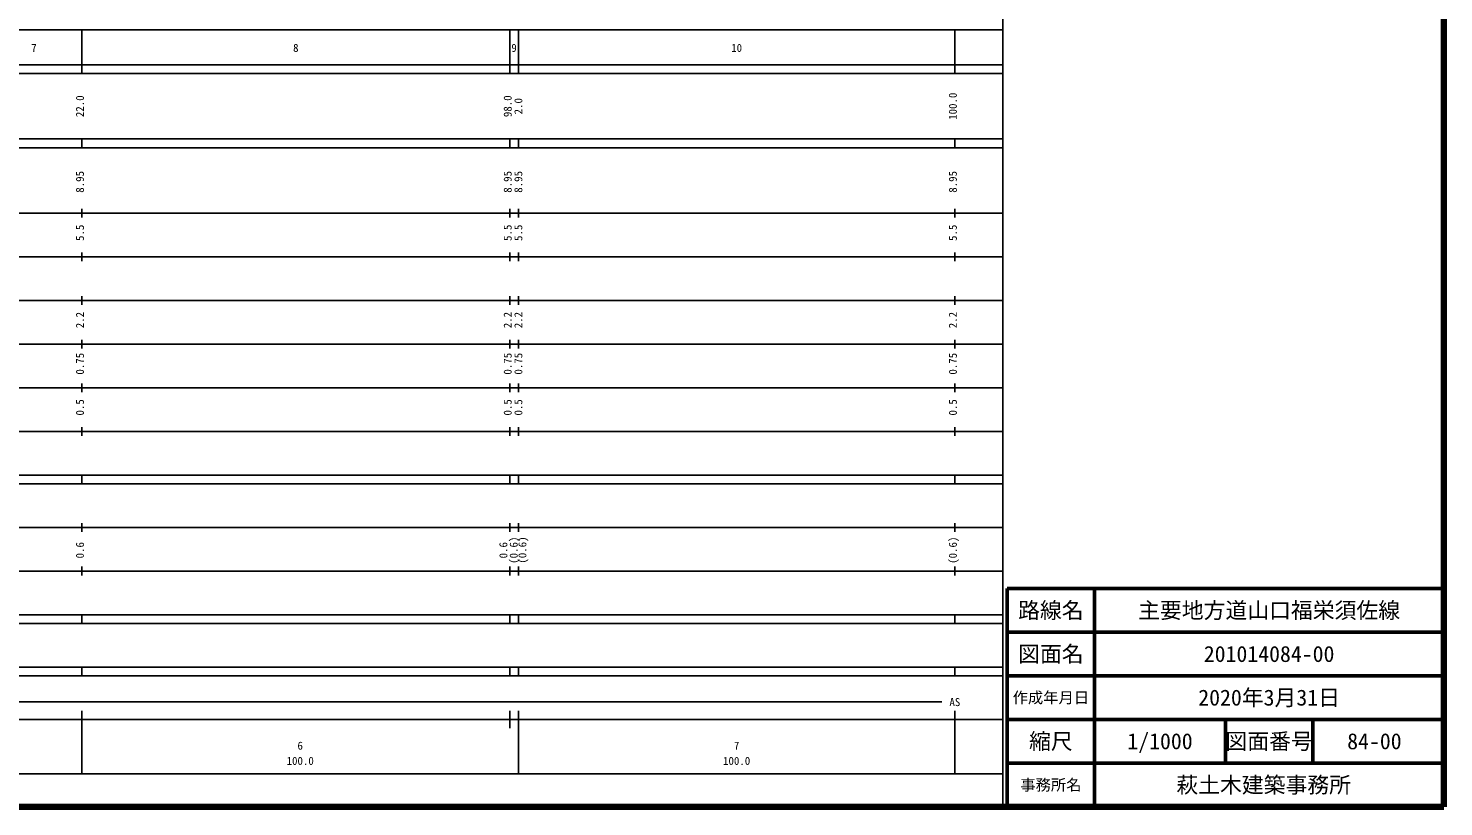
# Model space of a CAD drawing. Units: millimetres on the paper, enlarged 1000 times. Extents: x 40000 to 680000, y 20000 to 380000.
# Drawn here: x 355707 to 680000, y 20000 to 198357 of the extents above; entities that cross this region are included whole.
import ezdxf
from ezdxf.enums import TextEntityAlignment as Align

# ---------------------------------------------------------------- set-up
doc = ezdxf.new("R2010")
doc.units = ezdxf.units.MM
doc.header["$LTSCALE"] = 1000
for name, color, linetype, lineweight in [('M-TTL', 7, 'Continuous', 13), ('M-TTL-BAND', 7, 'Continuous', 25), ('M-TTL-FRAM', 7, 'Continuous', 13), ('M-TTL-LINE', 7, 'Continuous', 50), ('M-TTL-TXT', 7, 'Continuous', 13)]:
    doc.layers.add(name, color=color, linetype=linetype, lineweight=lineweight)
doc.styles.add('ＭＳ ゴシック', font='')
doc.styles.get('ＭＳ ゴシック').set_extended_font_data('MS Gothic')

msp = doc.modelspace()

# ---------------------------------------------------------------- linework, layer by layer
at = {"layer": 'M-TTL', "color": 2, "lineweight": 140}
for p, q in [((680000, 20000), (680000, 380000)), ((40000, 20000), (680000, 20000))]:
    msp.add_line(p, q, dxfattribs=at)
at = {"layer": 'M-TTL-BAND'}
for p, q in [((579000, 20000), (579000, 370000)), ((68000, 198000), (579000, 198000)), ((368000, 188000), (368000, 198000)), ((466000, 188000), (466000, 198000)), ((468000, 188000), (468000, 198000)), ((568000, 188000), (568000, 198000)), ((40000, 190000), (579000, 190000)), ((40000, 188000), (579000, 188000)), ((40000, 173000), (579000, 173000)), ((368000, 171000), (368000, 173000)), ((466000, 171000), (466000, 173000)), ((468000, 171000), (468000, 173000)), ((568000, 171000), (568000, 173000)), ((40000, 171000), (579000, 171000)), ((40000, 156000), (579000, 156000)), ((368000, 155000), (368000, 157000)), ((466000, 155000), (466000, 157000)), ((468000, 155000), (468000, 157000)), ((568000, 155000), (568000, 157000)), ((46000, 146000), (579000, 146000)), ((368000, 145000), (368000, 147000)), ((466000, 145000), (466000, 147000)), ((468000, 145000), (468000, 147000)), ((568000, 145000), (568000, 147000)), ((368000, 135000), (368000, 137000)), ((466000, 135000), (466000, 137000)), ((468000, 135000), (468000, 137000)), ((568000, 135000), (568000, 137000)), ((52000, 136000), (579000, 136000)), ((368000, 125000), (368000, 127000)), ((466000, 125000), (466000, 127000)), ((468000, 125000), (468000, 127000)), ((568000, 125000), (568000, 127000)), ((46000, 126000), (579000, 126000)), ((368000, 115000), (368000, 117000)), ((466000, 115000), (466000, 117000)), ((468000, 115000), (468000, 117000)), ((568000, 115000), (568000, 117000)), ((52000, 116000), (579000, 116000)), ((46000, 106000), (579000, 106000)), ((368000, 105000), (368000, 107000)), ((466000, 105000), (466000, 107000)), ((468000, 105000), (468000, 107000)), ((568000, 105000), (568000, 107000)), ((40000, 96000), (579000, 96000)), ((368000, 94000), (368000, 96000)), ((466000, 94000), (466000, 96000)), ((468000, 94000), (468000, 96000)), ((568000, 94000), (568000, 96000)), ((40000, 94000), (579000, 94000)), ((368000, 83000), (368000, 85000)), ((466000, 83000), (466000, 85000)), ((468000, 83000), (468000, 85000)), ((568000, 83000), (568000, 85000)), ((49000, 84000), (579000, 84000)), ((368000, 73000), (368000, 75000)), ((466000, 73000), (466000, 75000)), ((468000, 73000), (468000, 75000)), ((568000, 73000), (568000, 75000)), ((40000, 74000), (579000, 74000)), ((40000, 64000), (579000, 64000)), ((40000, 62000), (579000, 62000)), ((368000, 62000), (368000, 64000)), ((466000, 62000), (466000, 64000)), ((468000, 62000), (468000, 64000)), ((568000, 62000), (568000, 64000)), ((40000, 52000), (579000, 52000)), ((368000, 50000), (368000, 52000)), ((466000, 50000), (466000, 52000)), ((468000, 50000), (468000, 52000)), ((568000, 50000), (568000, 52000)), ((40000, 50000), (579000, 50000)), ((71000, 44000), (565000, 44000)), ((40000, 40000), (579000, 40000)), ((368000, 27500), (368000, 42000)), ((466000, 38000), (466000, 42000)), ((468000, 27500), (468000, 42000)), ((568000, 27500), (568000, 42000)), ((68000, 27500), (579000, 27500))]:
    msp.add_line(p, q, dxfattribs=at)
at = {"layer": 'M-TTL-FRAM', "color": 2, "lineweight": 50}
for p, q in [((680000, 70000), (580000, 70000)), ((580000, 70000), (580000, 20000))]:
    msp.add_line(p, q, dxfattribs=at)
at = {"layer": 'M-TTL-LINE'}
for p, q in [((600000, 70000), (600000, 20000)), ((680000, 60000), (580000, 60000)), ((680000, 50000), (580000, 50000)), ((680000, 40000), (580000, 40000)), ((630000, 40000), (630000, 30000)), ((650000, 40000), (650000, 30000)), ((680000, 30000), (580000, 30000))]:
    msp.add_line(p, q, dxfattribs=at)

# ---------------------------------------------------------------- texts
at = {"layer": 'M-TTL-BAND', "style": 'ＭＳ ゴシック'}
for s, p in [('7', (357000, 192405)), ('8', (417000, 192405)), ('9', (467000, 192405)), ('10', (518000, 192405)), ('AS', (568000, 42500)), ('6', (418000, 32523)), ('7', (518000, 32523)), ('100.0', (418000, 29033)), ('100.0', (518000, 29033))]:
    msp.add_text(s, height=1833, dxfattribs=at).set_placement(p, align=Align.BOTTOM_CENTER)
for s, p in [('22.0', (369000, 180500)), ('98.0', (467000, 180500)), ('2.0', (469448, 180500)), ('100.0', (569000, 180500)), ('8.95', (369000, 163174)), ('8.95', (467000, 163174)), ('8.95', (469448, 163174)), ('8.95', (569000, 163174)), ('5.5', (369000, 151500)), ('5.5', (467000, 151500)), ('5.5', (469448, 151500)), ('5.5', (569000, 151500)), ('2.2', (369000, 131500)), ('2.2', (467000, 131500)), ('2.2', (469448, 131500)), ('2.2', (569000, 131500)), ('0.75', (369000, 121500)), ('0.75', (467000, 121500)), ('0.75', (469448, 121500)), ('0.75', (569000, 121500)), ('0.5', (369000, 111500)), ('0.5', (467000, 111500)), ('0.5', (469448, 111500)), ('0.5', (569000, 111500)), ('(0.6)', (468370, 78764)), ('(0.6)', (470365, 78811)), ('(0.6)', (569000, 78764)), ('0.6', (369000, 78764)), ('0.6', (466000, 78764))]:
    msp.add_text(s, height=1833, rotation=90, dxfattribs=at).set_placement(p, align=Align.BOTTOM_CENTER)
at = {"layer": 'M-TTL-TXT', "style": 'ＭＳ ゴシック'}
for s, height, p in [('路線名', 3666, (590000, 65000)), ('路線名', 3666, (590000, 65000)), ('主要地方道山口福栄須佐線', 3666, (640000, 65000)), ('図面名', 3666, (590000, 55000)), ('図面名', 3666, (590000, 55000)), ('201014084-00', 3666, (640000, 55000)), ('作成年月日', 2566, (590000, 45000)), ('作成年月日', 2566, (590000, 45000)), ('2020年3月31日', 3666, (640000, 45000)), ('縮尺', 3666, (590000, 35000)), ('縮尺', 3666, (590000, 35000)), ('1/1000', 3666, (615000, 35000)), ('図面番号', 3666, (640000, 35000)), ('図面番号', 3666, (640000, 35000)), ('84-00', 3666, (664125, 35000)), ('事務所名', 2566, (590000, 25000)), ('事務所名', 2566, (590000, 25000)), ('萩土木建築事務所 ', 3666, (640000, 25000))]:
    msp.add_text(s, height=height, dxfattribs=at).set_placement(p, align=Align.MIDDLE_CENTER)

doc.saveas('drawing.dxf')
